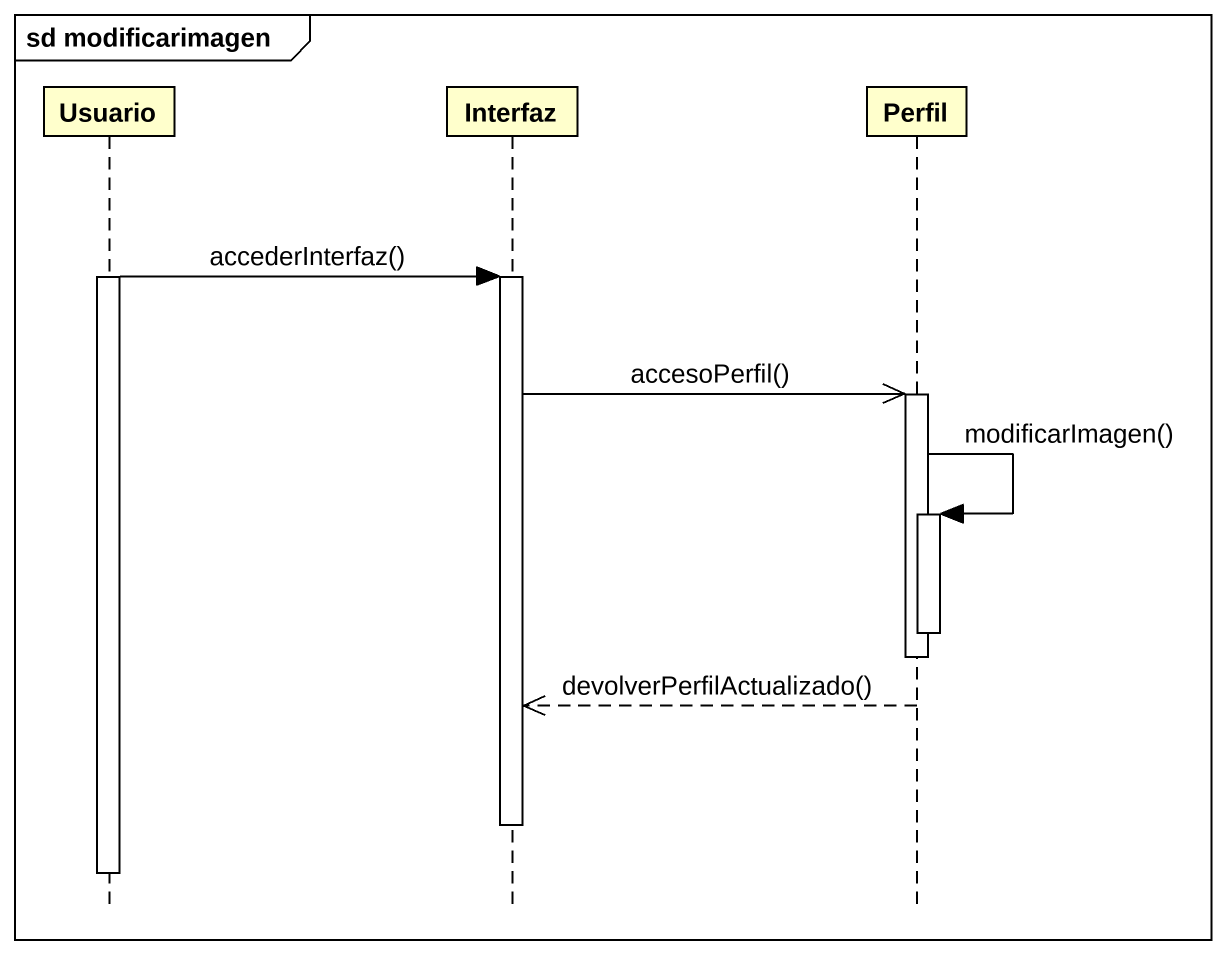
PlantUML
@startuml
mainframe sd modificarimagen
hide footbox
participant Usuario
participant Interfaz
participant Perfil

activate Usuario
Usuario -> Interfaz : accederInterfaz()
activate Interfaz
Interfaz ->> Perfil : accesoPerfil()
activate Perfil
Perfil -> Perfil : modificarImagen()
activate Perfil
deactivate Perfil
deactivate Perfil
Perfil -->> Interfaz : devolverPerfilActualizado()
deactivate Interfaz
deactivate Usuario
@enduml
